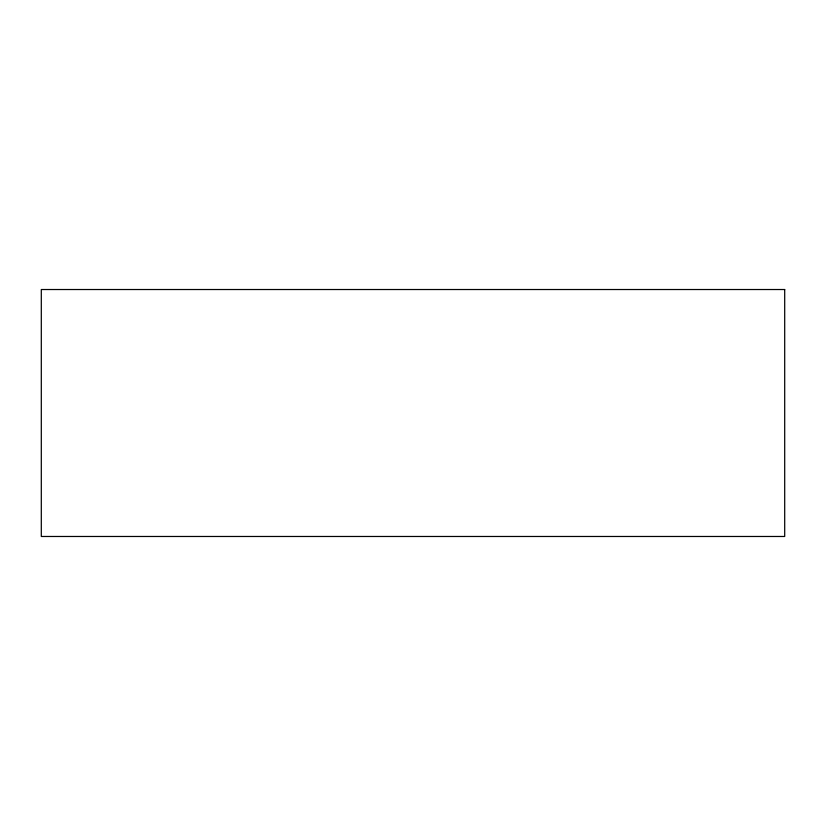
<?xml version="1.0" encoding="UTF-8"?>
<svg xmlns="http://www.w3.org/2000/svg" width="826" height="826" viewBox="0 0 826 826"><rect width="100%" height="100%" fill="white"/><g stroke="black" fill="none" stroke-linecap="round" stroke-linejoin="round"><path stroke-width="1.24" d="M784.7 289.523L41.3 289.523L41.3 536.477L784.7 536.477L784.7 289.523"/></g></svg>
